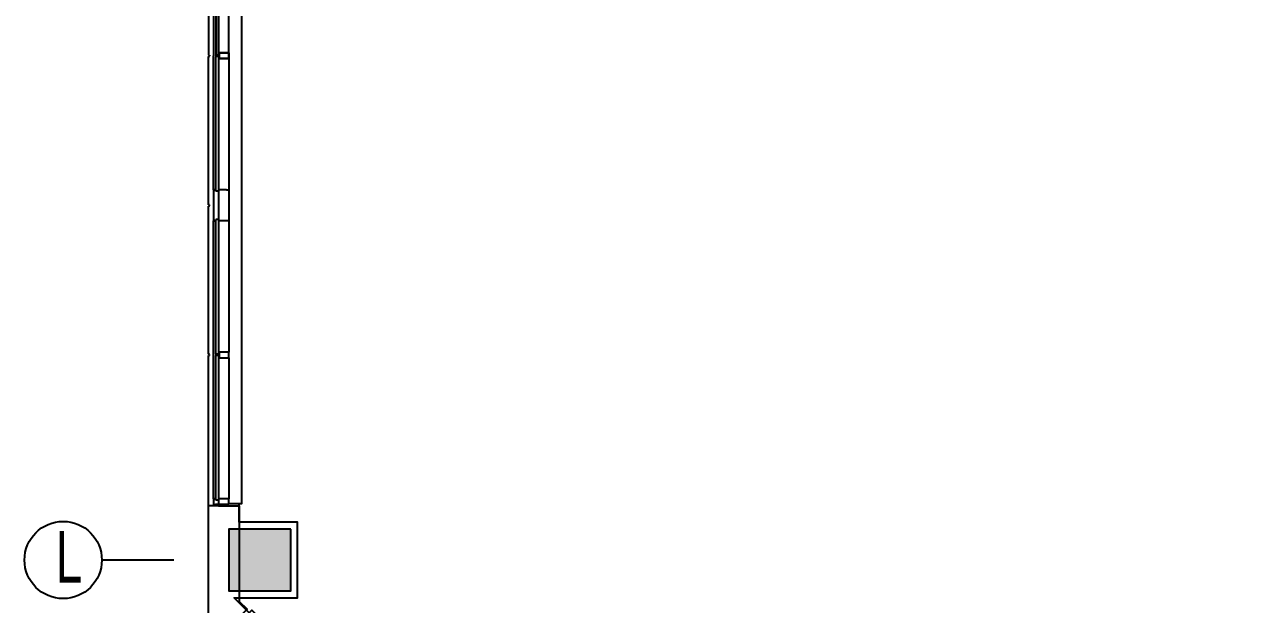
# Model space of a CAD drawing. Header units: inches. Extents: x -71 to 4528, y -885 to 4524.
# Drawn here: x -71.4 to 405, y 750.8 to 975.9 of the extents above; entities that cross this region are included whole.
import ezdxf

# ---------------------------------------------------------------- set-up
doc = ezdxf.new("R2010")
doc.units = ezdxf.units.IN
doc.header["$LTSCALE"] = 96
doc.header["$MEASUREMENT"] = 0
for name, color, linetype in [('A-Anno-Bldg', 7, 'Continuous'), ('A-Bldg-Patt', 5, 'Continuous'), ('A-Cols-Bldg', 235, 'Continuous'), ('A-Glaz-Exst', 53, 'Continuous'), ('A-Wall-Bldg', 235, 'Continuous')]:
    doc.layers.add(name, color=color, linetype=linetype)
doc.layers.add('Viewport', color=14, linetype='Continuous', plot=False)
doc.styles.add('XFINE_1-8', font='ARIALN.TTF', dxfattribs={"width": 0.8, "height": 10})

msp = doc.modelspace()

# ---------------------------------------------------------------- hatches: boundary and pattern name
at = {"layer": 'A-Bldg-Patt'}
msp.add_hatch(color=256, dxfattribs=at).paths.add_polyline_path([(32, 780.06), (8, 780.06), (8, 756.06), (32, 756.06)])

# ---------------------------------------------------------------- linework, layer by layer
at = {"layer": 'A-Anno-Bldg'}
msp.add_lwpolyline([(-13.45, 768.06), (-41.37, 768.06)], dxfattribs=at)
msp.add_circle((-56.37, 768.06), 15, dxfattribs=at)
at = {"layer": 'A-Cols-Bldg'}
msp.add_lwpolyline([(32, 780.06), (8, 780.06), (8, 756.06), (32, 756.06)], close=True, dxfattribs=at)
at = {"layer": 'A-Glaz-Exst'}
for p, q in [((0, 1021.62), (0, 964.08)), ((2, 1015.87), (2, 963.83)), ((2.95, 1016.37), (2.95, 964.08)), ((3.95, 964.08), (3.95, 1016.37)), ((8, 964.95), (8, 1015.87)), ((0, 964.08), (0.5, 964.02)), ((0, 963.58), (0.5, 963.64)), ((0, 905.95), (0, 963.58)), ((0.5, 964.02), (0.5, 963.83)), ((0.5, 963.64), (0.5, 963.83)), ((2, 911.7), (2, 963.83)), ((3.95, 964.08), (2.95, 964.08)), ((2.95, 911.19), (2.95, 963.58)), ((3.95, 963.58), (2.95, 963.58)), ((3.95, 963.58), (3.95, 911.19)), ((4.13, 964.11), (4.07, 964.11)), ((4.07, 964.11), (4.07, 964.01)), ((4.07, 964.01), (4.07, 964.11)), ((4.07, 964.11), (4.13, 964.11)), ((4.07, 964.01), (4.13, 964.01)), ((4.13, 964.01), (4.07, 964.01)), ((4.13, 963.64), (4.07, 963.64)), ((4.07, 963.64), (4.07, 963.54)), ((4.07, 963.54), (4.07, 963.64)), ((4.07, 963.64), (4.13, 963.64)), ((4.07, 963.54), (4.13, 963.54)), ((4.13, 963.54), (4.07, 963.54)), ((4.13, 964.95), (4.13, 964.11)), ((8, 964.95), (4.13, 964.95)), ((4.13, 964.11), (4.13, 964.95)), ((4.13, 964.95), (8, 964.95)), ((4.13, 964.01), (4.13, 963.64)), ((4.13, 963.64), (4.13, 964.01)), ((4.13, 963.54), (4.13, 962.7)), ((4.13, 962.7), (4.13, 963.54)), ((4.13, 962.7), (8, 962.7)), ((8, 962.7), (4.13, 962.7)), ((8, 962.7), (8, 964.95)), ((8, 964.95), (8, 962.7)), ((8, 962.7), (8, 911.7)), ((2.95, 911.7), (2, 911.7)), ((2, 911.7), (2, 899.7)), ((3.95, 911.19), (2.95, 911.19)), ((7.01, 911.7), (3.95, 911.7)), ((7, 911.7), (8, 911.7)), ((8, 911.7), (8, 899.7)), ((0.5, 905.88), (0, 905.95)), ((0, 905.45), (0.5, 905.51)), ((0, 847.91), (0, 905.45)), ((0.5, 905.51), (0.5, 905.88)), ((2, 791.81), (2, 899.7)), ((2, 899.7), (2.95, 899.7)), ((2.95, 847.91), (2.95, 900.24)), ((3.95, 900.24), (2.95, 900.24)), ((3.95, 900.24), (3.95, 847.91)), ((7.01, 899.7), (3.95, 899.7)), ((8, 899.7), (7, 899.7)), ((8, 899.7), (8, 848.78)), ((0.5, 847.84), (0, 847.91)), ((3.95, 847.91), (2.95, 847.91)), ((4.13, 847.94), (4.07, 847.94)), ((4.07, 847.94), (4.07, 847.84)), ((4.13, 848.78), (4.13, 847.94)), ((8, 848.78), (4.13, 848.78)), ((8, 846.53), (8, 848.78)), ((0, 847.41), (0.5, 847.47)), ((0, 789.06), (0, 847.41)), ((0.5, 847.47), (0.5, 847.84)), ((2.95, 791.31), (2.95, 847.41)), ((3.95, 847.41), (2.95, 847.41)), ((3.95, 847.41), (3.95, 791.31)), ((4.07, 847.84), (4.13, 847.84)), ((4.13, 847.47), (4.07, 847.47)), ((4.07, 847.47), (4.07, 847.37)), ((4.07, 847.37), (4.13, 847.37)), ((4.13, 847.84), (4.13, 847.47)), ((4.13, 847.37), (4.13, 846.53)), ((4.13, 846.53), (8, 846.53)), ((8, 846.53), (8, 791.81)), ((2.95, 791.81), (2, 791.81)), ((2, 791.81), (2, 789.56)), ((3.95, 791.31), (2.95, 791.31)), ((8, 791.81), (3.95, 791.81)), ((8, 789.56), (8, 791.81)), ((2, 789.56), (2.75, 789.56)), ((7.88, 789.56), (2.75, 789.56)), ((7.88, 789.56), (8, 789.56)), ((8, 790.06), (11.99, 790.06))]:
    msp.add_line(p, q, dxfattribs=at)
for centre, radius, start, end in [((2.71, 963.83), 0.343, 313.1917, 46.8083), ((4.04, 965.01), 0.105, 211.2583, 328.7417), ((4.04, 965.01), 0.105, 211.2583, 328.7417), ((4.04, 962.65), 0.105, 31.2583, 148.7417), ((4.04, 962.65), 0.105, 31.2583, 148.7417), ((2.71, 847.66), 0.343, 313.1917, 46.8083), ((4.04, 848.84), 0.105, 211.2583, 328.7417), ((4.04, 846.48), 0.105, 31.2583, 148.7417), ((2.28, 789.31), 0.333, 311.425, 48.575), ((6.73, 789.31), 0.333, 131.425, 228.575)]:
    msp.add_arc(centre, radius, start, end, dxfattribs=at)
at = {"layer": 'A-Wall-Bldg'}
for p in [(0, 747.08), (6.5, 789.08)]:
    msp.add_line(p, (0, 789.08), dxfattribs=at)
msp.add_lwpolyline([(765.37, 51.99), (757.99, 51.99), (757.99, 52.99), (712.46, 52.99), (398.29, 367.16), (397.58, 366.46), (392.36, 371.67), (419.67, 398.98), (398.98, 419.66), (371.68, 392.36), (366.46, 397.58), (367.17, 398.28), (16.89, 748.56), (15.9, 747.57), (10.04, 753.44), (34.63, 753.44), (34.66, 782.69), (11.99, 782.69), (11.99, 790.06), (12.99, 790.06), (12.99, 1118)], dxfattribs=at)
at = {"layer": 'Viewport'}
msp.add_lwpolyline([(3.95, 1119), (3.95, 789.06), (11.99, 789.06), (11.99, 751.96), (15.03, 749), (9.35, 743.31), (361.48, 391.18), (367.17, 396.87), (396.87, 367.17), (391.18, 361.48), (708.71, 43.95), (758.99, 43.95), (758.99, 51.99), (805.97, 51.99), (809.47, 48.48), (803.79, 42.79), (842.64, 3.95), (1119.01, 3.95), (1119.01, 11.99), (1161, 11.99), (1161, 3.95), (1479, 3.95)], dxfattribs=at)

# ---------------------------------------------------------------- texts
at = {"layer": 'A-Anno-Bldg', "insert": (-70.5, 779.33), "char_height": 20, "attachment_point": 1, "style": 'XFINE_1-8'}
msp.add_mtext_dynamic_manual_height_columns('\\pi11.281;L', width=30.758, gutter_width=50, heights=[0], dxfattribs=at)

doc.saveas('drawing.dxf')
